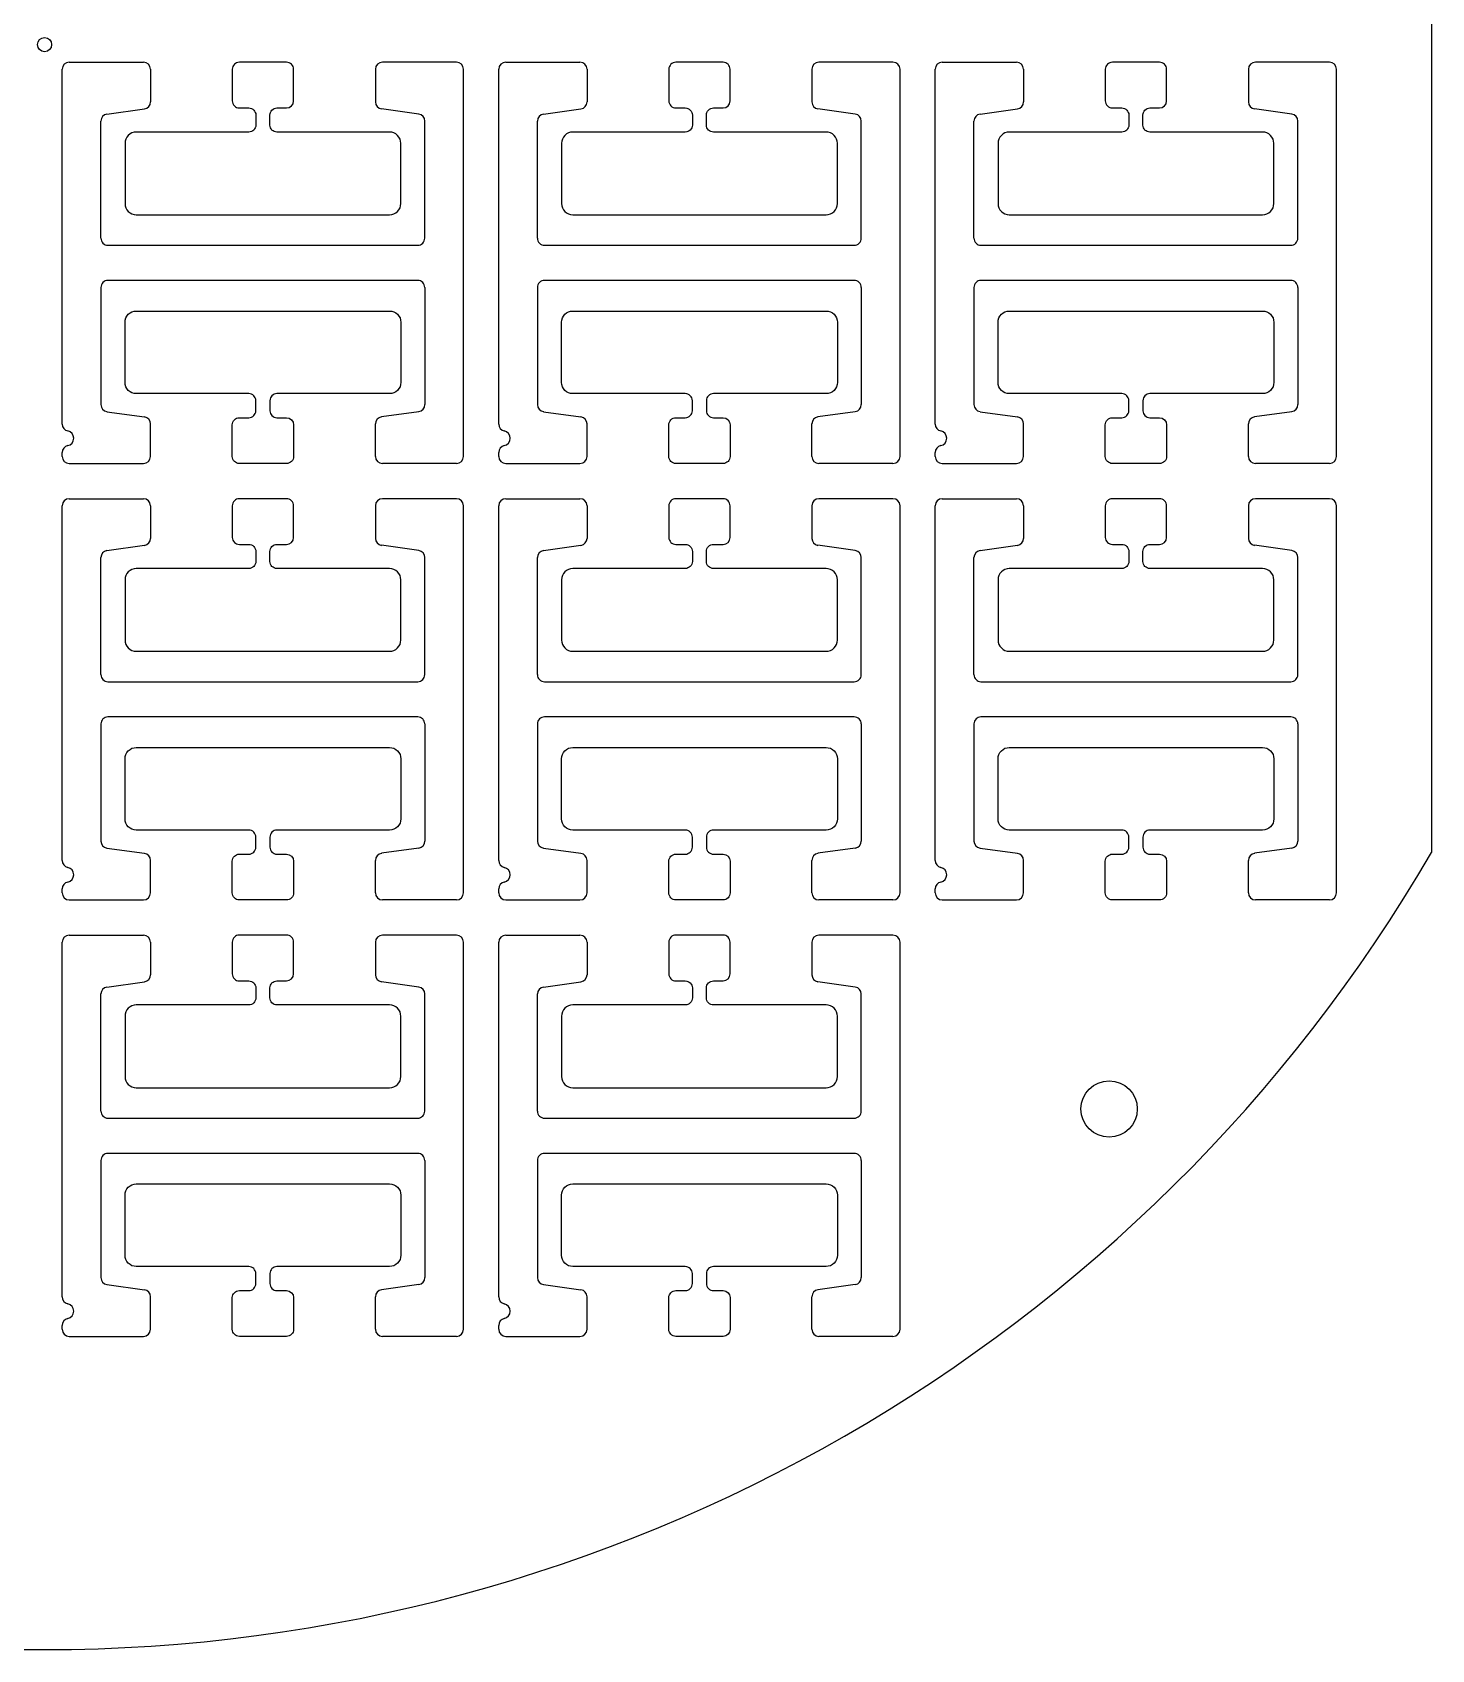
# Model space of a CAD drawing. Header units: millimetres. Extents: x 2005 to 2202, y 1694 to 1922.
# Drawn here: x 2103 to 2202.4, y 1693.7 to 1808.6 of the extents above; entities that cross this region are included whole.
import ezdxf

# ---------------------------------------------------------------- set-up
doc = ezdxf.new("R2010")
doc.units = ezdxf.units.MM
for name, color, linetype in [('mask_hole', 80, 'Continuous'), ('mask_outline', 10, 'Continuous'), ('mask_stencil', 30, 'Continuous')]:
    doc.layers.add(name, color=color, linetype=linetype)

msp = doc.modelspace()

# ---------------------------------------------------------------- linework, layer by layer
at = {"layer": 'mask_hole'}
for centre, radius in [((2103.89, 1807.73), 0.5), ((2179.49, 1732.13), 2)]:
    msp.add_circle(centre, radius, dxfattribs=at)
at = {"layer": 'mask_outline'}
msp.add_line((2202.39, 1865.11), (2202.39, 1750.34), dxfattribs=at)
msp.add_arc((2103.89, 1807.73), 114, 210.2314, 329.7768, dxfattribs=at)
at = {"layer": 'mask_stencil'}
for p, q in [((2105.14, 1780.78), (2105.14, 1805.98)), ((2105.64, 1806.48), (2110.91, 1806.48)), ((2111.41, 1805.98), (2111.41, 1803.66)), ((2127.38, 1805.98), (2127.38, 1803.66)), ((2133.14, 1806.48), (2127.88, 1806.48)), ((2133.64, 1778.48), (2133.64, 1805.98)), ((2136.14, 1780.78), (2136.14, 1805.98)), ((2136.64, 1806.48), (2141.91, 1806.48)), ((2142.41, 1805.98), (2142.41, 1803.66)), ((2158.38, 1805.98), (2158.38, 1803.66)), ((2164.14, 1806.48), (2158.88, 1806.48)), ((2164.64, 1778.48), (2164.64, 1805.98)), ((2167.14, 1780.78), (2167.14, 1805.98)), ((2167.64, 1806.48), (2172.91, 1806.48)), ((2173.41, 1805.98), (2173.41, 1803.66)), ((2189.38, 1805.98), (2189.38, 1803.66)), ((2195.14, 1806.48), (2189.88, 1806.48)), ((2195.64, 1778.48), (2195.64, 1805.98)), ((2108.32, 1802.79), (2110.98, 1803.17)), ((2130.46, 1802.79), (2127.81, 1803.17)), ((2139.32, 1802.79), (2141.98, 1803.17)), ((2161.46, 1802.79), (2158.81, 1803.17)), ((2170.32, 1802.79), (2172.98, 1803.17)), ((2192.46, 1802.79), (2189.81, 1803.17)), ((2107.89, 1793.98), (2107.89, 1802.3)), ((2130.89, 1793.98), (2130.89, 1802.3)), ((2138.89, 1793.98), (2138.89, 1802.3)), ((2161.89, 1793.98), (2161.89, 1802.3)), ((2169.89, 1793.98), (2169.89, 1802.3)), ((2192.89, 1793.98), (2192.89, 1802.3)), ((2108.39, 1793.48), (2130.39, 1793.48)), ((2139.39, 1793.48), (2161.39, 1793.48)), ((2170.39, 1793.48), (2192.39, 1793.48)), ((2130.39, 1790.98), (2108.39, 1790.98)), ((2161.39, 1790.98), (2139.39, 1790.98)), ((2192.39, 1790.98), (2170.39, 1790.98)), ((2107.89, 1790.48), (2107.89, 1782.16)), ((2130.89, 1790.48), (2130.89, 1782.16)), ((2138.89, 1790.48), (2138.89, 1782.16)), ((2161.89, 1790.48), (2161.89, 1782.16)), ((2169.89, 1790.48), (2169.89, 1782.16)), ((2192.89, 1790.48), (2192.89, 1782.16)), ((2108.32, 1781.66), (2110.98, 1781.29)), ((2111.41, 1778.48), (2111.41, 1780.79)), ((2127.38, 1778.48), (2127.38, 1780.79)), ((2130.46, 1781.66), (2127.81, 1781.29)), ((2139.32, 1781.66), (2141.98, 1781.29)), ((2142.41, 1778.48), (2142.41, 1780.79)), ((2158.38, 1778.48), (2158.38, 1780.79)), ((2161.46, 1781.66), (2158.81, 1781.29)), ((2170.32, 1781.66), (2172.98, 1781.29)), ((2173.41, 1778.48), (2173.41, 1780.79)), ((2189.38, 1778.48), (2189.38, 1780.79)), ((2192.46, 1781.66), (2189.81, 1781.29)), ((2105.14, 1778.48), (2105.14, 1778.76)), ((2136.14, 1778.48), (2136.14, 1778.76)), ((2167.14, 1778.48), (2167.14, 1778.76)), ((2105.64, 1777.98), (2110.91, 1777.98)), ((2133.14, 1777.98), (2127.88, 1777.98)), ((2136.64, 1777.98), (2141.91, 1777.98)), ((2164.14, 1777.98), (2158.88, 1777.98)), ((2167.64, 1777.98), (2172.91, 1777.98)), ((2195.14, 1777.98), (2189.88, 1777.98)), ((2105.14, 1749.78), (2105.14, 1774.98)), ((2105.64, 1775.48), (2110.91, 1775.48)), ((2111.41, 1774.98), (2111.41, 1772.66)), ((2127.38, 1774.98), (2127.38, 1772.66)), ((2133.14, 1775.48), (2127.88, 1775.48)), ((2133.64, 1747.48), (2133.64, 1774.98)), ((2136.14, 1749.78), (2136.14, 1774.98)), ((2136.64, 1775.48), (2141.91, 1775.48)), ((2142.41, 1774.98), (2142.41, 1772.66)), ((2158.38, 1774.98), (2158.38, 1772.66)), ((2164.14, 1775.48), (2158.88, 1775.48)), ((2164.64, 1747.48), (2164.64, 1774.98)), ((2167.14, 1749.78), (2167.14, 1774.98)), ((2167.64, 1775.48), (2172.91, 1775.48)), ((2173.41, 1774.98), (2173.41, 1772.66)), ((2189.38, 1774.98), (2189.38, 1772.66)), ((2195.14, 1775.48), (2189.88, 1775.48)), ((2195.64, 1747.48), (2195.64, 1774.98)), ((2108.32, 1771.79), (2110.98, 1772.17)), ((2130.46, 1771.79), (2127.81, 1772.17)), ((2139.32, 1771.79), (2141.98, 1772.17)), ((2161.46, 1771.79), (2158.81, 1772.17)), ((2170.32, 1771.79), (2172.98, 1772.17)), ((2192.46, 1771.79), (2189.81, 1772.17)), ((2107.89, 1762.98), (2107.89, 1771.3)), ((2130.89, 1762.98), (2130.89, 1771.3)), ((2138.89, 1762.98), (2138.89, 1771.3)), ((2161.89, 1762.98), (2161.89, 1771.3)), ((2169.89, 1762.98), (2169.89, 1771.3)), ((2192.89, 1762.98), (2192.89, 1771.3)), ((2108.39, 1762.48), (2130.39, 1762.48)), ((2139.39, 1762.48), (2161.39, 1762.48)), ((2170.39, 1762.48), (2192.39, 1762.48)), ((2130.39, 1759.98), (2108.39, 1759.98)), ((2161.39, 1759.98), (2139.39, 1759.98)), ((2192.39, 1759.98), (2170.39, 1759.98)), ((2107.89, 1759.48), (2107.89, 1751.16)), ((2130.89, 1759.48), (2130.89, 1751.16)), ((2138.89, 1759.48), (2138.89, 1751.16)), ((2161.89, 1759.48), (2161.89, 1751.16)), ((2169.89, 1759.48), (2169.89, 1751.16)), ((2192.89, 1759.48), (2192.89, 1751.16)), ((2108.32, 1750.66), (2110.98, 1750.29)), ((2111.41, 1747.48), (2111.41, 1749.79)), ((2127.38, 1747.48), (2127.38, 1749.79)), ((2130.46, 1750.66), (2127.81, 1750.29)), ((2139.32, 1750.66), (2141.98, 1750.29)), ((2142.41, 1747.48), (2142.41, 1749.79)), ((2158.38, 1747.48), (2158.38, 1749.79)), ((2161.46, 1750.66), (2158.81, 1750.29)), ((2170.32, 1750.66), (2172.98, 1750.29)), ((2173.41, 1747.48), (2173.41, 1749.79)), ((2189.38, 1747.48), (2189.38, 1749.79)), ((2192.46, 1750.66), (2189.81, 1750.29)), ((2105.14, 1747.48), (2105.14, 1747.76)), ((2136.14, 1747.48), (2136.14, 1747.76)), ((2167.14, 1747.48), (2167.14, 1747.76)), ((2105.64, 1746.98), (2110.91, 1746.98)), ((2133.14, 1746.98), (2127.88, 1746.98)), ((2136.64, 1746.98), (2141.91, 1746.98)), ((2164.14, 1746.98), (2158.88, 1746.98)), ((2167.64, 1746.98), (2172.91, 1746.98)), ((2195.14, 1746.98), (2189.88, 1746.98)), ((2105.14, 1718.78), (2105.14, 1743.98)), ((2105.64, 1744.48), (2110.91, 1744.48)), ((2111.41, 1743.98), (2111.41, 1741.66)), ((2127.38, 1743.98), (2127.38, 1741.66)), ((2133.14, 1744.48), (2127.88, 1744.48)), ((2133.64, 1716.48), (2133.64, 1743.98)), ((2136.14, 1718.78), (2136.14, 1743.98)), ((2136.64, 1744.48), (2141.91, 1744.48)), ((2142.41, 1743.98), (2142.41, 1741.66)), ((2158.38, 1743.98), (2158.38, 1741.66)), ((2164.14, 1744.48), (2158.88, 1744.48)), ((2164.64, 1716.48), (2164.64, 1743.98)), ((2108.32, 1740.79), (2110.98, 1741.17)), ((2130.46, 1740.79), (2127.81, 1741.17)), ((2139.32, 1740.79), (2141.98, 1741.17)), ((2161.46, 1740.79), (2158.81, 1741.17)), ((2107.89, 1731.98), (2107.89, 1740.3)), ((2130.89, 1731.98), (2130.89, 1740.3)), ((2138.89, 1731.98), (2138.89, 1740.3)), ((2161.89, 1731.98), (2161.89, 1740.3)), ((2108.39, 1731.48), (2130.39, 1731.48)), ((2139.39, 1731.48), (2161.39, 1731.48)), ((2130.39, 1728.98), (2108.39, 1728.98)), ((2161.39, 1728.98), (2139.39, 1728.98)), ((2107.89, 1728.48), (2107.89, 1720.16)), ((2130.89, 1728.48), (2130.89, 1720.16)), ((2138.89, 1728.48), (2138.89, 1720.16)), ((2161.89, 1728.48), (2161.89, 1720.16)), ((2108.32, 1719.66), (2110.98, 1719.29)), ((2111.41, 1716.48), (2111.41, 1718.79)), ((2127.38, 1716.48), (2127.38, 1718.79)), ((2130.46, 1719.66), (2127.81, 1719.29)), ((2139.32, 1719.66), (2141.98, 1719.29)), ((2142.41, 1716.48), (2142.41, 1718.79)), ((2158.38, 1716.48), (2158.38, 1718.79)), ((2161.46, 1719.66), (2158.81, 1719.29)), ((2105.14, 1716.48), (2105.14, 1716.76)), ((2136.14, 1716.48), (2136.14, 1716.76)), ((2105.64, 1715.98), (2110.91, 1715.98)), ((2133.14, 1715.98), (2127.88, 1715.98)), ((2136.64, 1715.98), (2141.91, 1715.98)), ((2164.14, 1715.98), (2158.88, 1715.98))]:
    msp.add_line(p, q, dxfattribs=at)
for points in [[(2129.19, 1796.44), (2129.19, 1800.72, 0.414214), (2128.39, 1801.52), (2120.39, 1801.52, -0.414214), (2119.89, 1802.02), (2119.89, 1802.73, -0.414214), (2120.39, 1803.23), (2121.07, 1803.23, 0.414213), (2121.57, 1803.73), (2121.57, 1805.98, 0.414214), (2121.07, 1806.48), (2117.72, 1806.48, 0.414214), (2117.22, 1805.98), (2117.22, 1803.73, 0.414214), (2117.72, 1803.23), (2118.39, 1803.23, -0.414214), (2118.89, 1802.73), (2118.89, 1802.02, -0.414214), (2118.39, 1801.52), (2110.4, 1801.52, 0.414214), (2109.6, 1800.72), (2109.6, 1796.44, 0.414214), (2110.4, 1795.64), (2128.39, 1795.64, 0.414214)], [(2160.19, 1796.44), (2160.19, 1800.72, 0.414214), (2159.39, 1801.52), (2151.39, 1801.52, -0.414214), (2150.89, 1802.02), (2150.89, 1802.73, -0.414214), (2151.39, 1803.23), (2152.07, 1803.23, 0.414213), (2152.57, 1803.73), (2152.57, 1805.98, 0.414214), (2152.07, 1806.48), (2148.72, 1806.48, 0.414214), (2148.22, 1805.98), (2148.22, 1803.73, 0.414214), (2148.72, 1803.23), (2149.39, 1803.23, -0.414214), (2149.89, 1802.73), (2149.89, 1802.02, -0.414214), (2149.39, 1801.52), (2141.4, 1801.52, 0.414214), (2140.6, 1800.72), (2140.6, 1796.44, 0.414214), (2141.4, 1795.64), (2159.39, 1795.64, 0.414214)], [(2191.19, 1796.44), (2191.19, 1800.72, 0.414214), (2190.39, 1801.52), (2182.39, 1801.52, -0.414214), (2181.89, 1802.02), (2181.89, 1802.73, -0.414214), (2182.39, 1803.23), (2183.07, 1803.23, 0.414213), (2183.57, 1803.73), (2183.57, 1805.98, 0.414214), (2183.07, 1806.48), (2179.72, 1806.48, 0.414214), (2179.22, 1805.98), (2179.22, 1803.73, 0.414214), (2179.72, 1803.23), (2180.39, 1803.23, -0.414214), (2180.89, 1802.73), (2180.89, 1802.02, -0.414214), (2180.39, 1801.52), (2172.4, 1801.52, 0.414214), (2171.6, 1800.72), (2171.6, 1796.44, 0.414214), (2172.4, 1795.64), (2190.39, 1795.64, 0.414214)], [(2129.19, 1788.01), (2129.19, 1783.74, -0.414214), (2128.39, 1782.94), (2120.39, 1782.94, 0.414214), (2119.89, 1782.44), (2119.89, 1781.73, 0.414214), (2120.39, 1781.23), (2121.07, 1781.23, -0.414213), (2121.57, 1780.73), (2121.57, 1778.48, -0.414214), (2121.07, 1777.98), (2117.72, 1777.98, -0.414214), (2117.22, 1778.48), (2117.22, 1780.73, -0.414214), (2117.72, 1781.23), (2118.39, 1781.23, 0.414214), (2118.89, 1781.73), (2118.89, 1782.44, 0.414214), (2118.39, 1782.94), (2110.4, 1782.94, -0.414214), (2109.6, 1783.74), (2109.6, 1788.01, -0.414214), (2110.4, 1788.81), (2128.39, 1788.81, -0.414214)], [(2160.19, 1788.01), (2160.19, 1783.74, -0.414214), (2159.39, 1782.94), (2151.39, 1782.94, 0.414214), (2150.89, 1782.44), (2150.89, 1781.73, 0.414214), (2151.39, 1781.23), (2152.07, 1781.23, -0.414213), (2152.57, 1780.73), (2152.57, 1778.48, -0.414214), (2152.07, 1777.98), (2148.72, 1777.98, -0.414214), (2148.22, 1778.48), (2148.22, 1780.73, -0.414214), (2148.72, 1781.23), (2149.39, 1781.23, 0.414214), (2149.89, 1781.73), (2149.89, 1782.44, 0.414214), (2149.39, 1782.94), (2141.4, 1782.94, -0.414214), (2140.6, 1783.74), (2140.6, 1788.01, -0.414214), (2141.4, 1788.81), (2159.39, 1788.81, -0.414214)], [(2191.19, 1788.01), (2191.19, 1783.74, -0.414214), (2190.39, 1782.94), (2182.39, 1782.94, 0.414214), (2181.89, 1782.44), (2181.89, 1781.73, 0.414214), (2182.39, 1781.23), (2183.07, 1781.23, -0.414213), (2183.57, 1780.73), (2183.57, 1778.48, -0.414214), (2183.07, 1777.98), (2179.72, 1777.98, -0.414214), (2179.22, 1778.48), (2179.22, 1780.73, -0.414214), (2179.72, 1781.23), (2180.39, 1781.23, 0.414214), (2180.89, 1781.73), (2180.89, 1782.44, 0.414214), (2180.39, 1782.94), (2172.4, 1782.94, -0.414214), (2171.6, 1783.74), (2171.6, 1788.01, -0.414214), (2172.4, 1788.81), (2190.39, 1788.81, -0.414214)], [(2129.19, 1765.44), (2129.19, 1769.72, 0.414214), (2128.39, 1770.52), (2120.39, 1770.52, -0.414214), (2119.89, 1771.02), (2119.89, 1771.73, -0.414214), (2120.39, 1772.23), (2121.07, 1772.23, 0.414213), (2121.57, 1772.73), (2121.57, 1774.98, 0.414214), (2121.07, 1775.48), (2117.72, 1775.48, 0.414214), (2117.22, 1774.98), (2117.22, 1772.73, 0.414214), (2117.72, 1772.23), (2118.39, 1772.23, -0.414214), (2118.89, 1771.73), (2118.89, 1771.02, -0.414214), (2118.39, 1770.52), (2110.4, 1770.52, 0.414214), (2109.6, 1769.72), (2109.6, 1765.44, 0.414214), (2110.4, 1764.64), (2128.39, 1764.64, 0.414214)], [(2160.19, 1765.44), (2160.19, 1769.72, 0.414214), (2159.39, 1770.52), (2151.39, 1770.52, -0.414214), (2150.89, 1771.02), (2150.89, 1771.73, -0.414214), (2151.39, 1772.23), (2152.07, 1772.23, 0.414213), (2152.57, 1772.73), (2152.57, 1774.98, 0.414214), (2152.07, 1775.48), (2148.72, 1775.48, 0.414214), (2148.22, 1774.98), (2148.22, 1772.73, 0.414214), (2148.72, 1772.23), (2149.39, 1772.23, -0.414214), (2149.89, 1771.73), (2149.89, 1771.02, -0.414214), (2149.39, 1770.52), (2141.4, 1770.52, 0.414214), (2140.6, 1769.72), (2140.6, 1765.44, 0.414214), (2141.4, 1764.64), (2159.39, 1764.64, 0.414214)], [(2191.19, 1765.44), (2191.19, 1769.72, 0.414214), (2190.39, 1770.52), (2182.39, 1770.52, -0.414214), (2181.89, 1771.02), (2181.89, 1771.73, -0.414214), (2182.39, 1772.23), (2183.07, 1772.23, 0.414213), (2183.57, 1772.73), (2183.57, 1774.98, 0.414214), (2183.07, 1775.48), (2179.72, 1775.48, 0.414214), (2179.22, 1774.98), (2179.22, 1772.73, 0.414214), (2179.72, 1772.23), (2180.39, 1772.23, -0.414214), (2180.89, 1771.73), (2180.89, 1771.02, -0.414214), (2180.39, 1770.52), (2172.4, 1770.52, 0.414214), (2171.6, 1769.72), (2171.6, 1765.44, 0.414214), (2172.4, 1764.64), (2190.39, 1764.64, 0.414214)], [(2129.19, 1757.01), (2129.19, 1752.74, -0.414214), (2128.39, 1751.94), (2120.39, 1751.94, 0.414214), (2119.89, 1751.44), (2119.89, 1750.73, 0.414214), (2120.39, 1750.23), (2121.07, 1750.23, -0.414213), (2121.57, 1749.73), (2121.57, 1747.48, -0.414214), (2121.07, 1746.98), (2117.72, 1746.98, -0.414214), (2117.22, 1747.48), (2117.22, 1749.73, -0.414214), (2117.72, 1750.23), (2118.39, 1750.23, 0.414214), (2118.89, 1750.73), (2118.89, 1751.44, 0.414214), (2118.39, 1751.94), (2110.4, 1751.94, -0.414214), (2109.6, 1752.74), (2109.6, 1757.01, -0.414214), (2110.4, 1757.81), (2128.39, 1757.81, -0.414214)], [(2160.19, 1757.01), (2160.19, 1752.74, -0.414214), (2159.39, 1751.94), (2151.39, 1751.94, 0.414214), (2150.89, 1751.44), (2150.89, 1750.73, 0.414214), (2151.39, 1750.23), (2152.07, 1750.23, -0.414213), (2152.57, 1749.73), (2152.57, 1747.48, -0.414214), (2152.07, 1746.98), (2148.72, 1746.98, -0.414214), (2148.22, 1747.48), (2148.22, 1749.73, -0.414214), (2148.72, 1750.23), (2149.39, 1750.23, 0.414214), (2149.89, 1750.73), (2149.89, 1751.44, 0.414214), (2149.39, 1751.94), (2141.4, 1751.94, -0.414214), (2140.6, 1752.74), (2140.6, 1757.01, -0.414214), (2141.4, 1757.81), (2159.39, 1757.81, -0.414214)], [(2191.19, 1757.01), (2191.19, 1752.74, -0.414214), (2190.39, 1751.94), (2182.39, 1751.94, 0.414214), (2181.89, 1751.44), (2181.89, 1750.73, 0.414214), (2182.39, 1750.23), (2183.07, 1750.23, -0.414213), (2183.57, 1749.73), (2183.57, 1747.48, -0.414214), (2183.07, 1746.98), (2179.72, 1746.98, -0.414214), (2179.22, 1747.48), (2179.22, 1749.73, -0.414214), (2179.72, 1750.23), (2180.39, 1750.23, 0.414214), (2180.89, 1750.73), (2180.89, 1751.44, 0.414214), (2180.39, 1751.94), (2172.4, 1751.94, -0.414214), (2171.6, 1752.74), (2171.6, 1757.01, -0.414214), (2172.4, 1757.81), (2190.39, 1757.81, -0.414214)], [(2129.19, 1734.44), (2129.19, 1738.72, 0.414214), (2128.39, 1739.52), (2120.39, 1739.52, -0.414214), (2119.89, 1740.02), (2119.89, 1740.73, -0.414214), (2120.39, 1741.23), (2121.07, 1741.23, 0.414213), (2121.57, 1741.73), (2121.57, 1743.98, 0.414214), (2121.07, 1744.48), (2117.72, 1744.48, 0.414214), (2117.22, 1743.98), (2117.22, 1741.73, 0.414214), (2117.72, 1741.23), (2118.39, 1741.23, -0.414214), (2118.89, 1740.73), (2118.89, 1740.02, -0.414214), (2118.39, 1739.52), (2110.4, 1739.52, 0.414214), (2109.6, 1738.72), (2109.6, 1734.44, 0.414214), (2110.4, 1733.64), (2128.39, 1733.64, 0.414214)], [(2160.19, 1734.44), (2160.19, 1738.72, 0.414214), (2159.39, 1739.52), (2151.39, 1739.52, -0.414214), (2150.89, 1740.02), (2150.89, 1740.73, -0.414214), (2151.39, 1741.23), (2152.07, 1741.23, 0.414213), (2152.57, 1741.73), (2152.57, 1743.98, 0.414214), (2152.07, 1744.48), (2148.72, 1744.48, 0.414214), (2148.22, 1743.98), (2148.22, 1741.73, 0.414214), (2148.72, 1741.23), (2149.39, 1741.23, -0.414214), (2149.89, 1740.73), (2149.89, 1740.02, -0.414214), (2149.39, 1739.52), (2141.4, 1739.52, 0.414214), (2140.6, 1738.72), (2140.6, 1734.44, 0.414214), (2141.4, 1733.64), (2159.39, 1733.64, 0.414214)], [(2129.19, 1726.01), (2129.19, 1721.74, -0.414214), (2128.39, 1720.94), (2120.39, 1720.94, 0.414214), (2119.89, 1720.44), (2119.89, 1719.73, 0.414214), (2120.39, 1719.23), (2121.07, 1719.23, -0.414213), (2121.57, 1718.73), (2121.57, 1716.48, -0.414214), (2121.07, 1715.98), (2117.72, 1715.98, -0.414214), (2117.22, 1716.48), (2117.22, 1718.73, -0.414214), (2117.72, 1719.23), (2118.39, 1719.23, 0.414214), (2118.89, 1719.73), (2118.89, 1720.44, 0.414214), (2118.39, 1720.94), (2110.4, 1720.94, -0.414214), (2109.6, 1721.74), (2109.6, 1726.01, -0.414214), (2110.4, 1726.81), (2128.39, 1726.81, -0.414214)], [(2160.19, 1726.01), (2160.19, 1721.74, -0.414214), (2159.39, 1720.94), (2151.39, 1720.94, 0.414214), (2150.89, 1720.44), (2150.89, 1719.73, 0.414214), (2151.39, 1719.23), (2152.07, 1719.23, -0.414213), (2152.57, 1718.73), (2152.57, 1716.48, -0.414214), (2152.07, 1715.98), (2148.72, 1715.98, -0.414214), (2148.22, 1716.48), (2148.22, 1718.73, -0.414214), (2148.72, 1719.23), (2149.39, 1719.23, 0.414214), (2149.89, 1719.73), (2149.89, 1720.44, 0.414214), (2149.39, 1720.94), (2141.4, 1720.94, -0.414214), (2140.6, 1721.74), (2140.6, 1726.01, -0.414214), (2141.4, 1726.81), (2159.39, 1726.81, -0.414214)]]:
    msp.add_lwpolyline(points, format="xyb", close=True, dxfattribs=at)
for centre, radius, start, end in [((2105.64, 1805.98), 0.5, 90, 179.9999), ((2110.91, 1805.98), 0.5, 0, 90), ((2127.88, 1805.98), 0.5, 90, 180), ((2133.14, 1805.98), 0.5, 0.0001, 90), ((2136.64, 1805.98), 0.5, 90, 179.9999), ((2141.91, 1805.98), 0.5, 0, 90), ((2158.88, 1805.98), 0.5, 90, 180), ((2164.14, 1805.98), 0.5, 0.0001, 90), ((2167.64, 1805.98), 0.5, 90, 179.9999), ((2172.91, 1805.98), 0.5, 0, 90), ((2189.88, 1805.98), 0.5, 90, 180), ((2195.14, 1805.98), 0.5, 0.0001, 90), ((2110.91, 1803.66), 0.5, 278.0964, 0), ((2127.88, 1803.66), 0.5, 180, 261.9036), ((2141.91, 1803.66), 0.5, 278.0964, 0), ((2158.88, 1803.66), 0.5, 180, 261.9036), ((2172.91, 1803.66), 0.5, 278.0964, 0), ((2189.88, 1803.66), 0.5, 180, 261.9036), ((2108.39, 1802.3), 0.5, 98.0964, 179.9994), ((2130.39, 1802.3), 0.5, 0.0006, 81.9036), ((2139.39, 1802.3), 0.5, 98.0964, 179.9994), ((2161.39, 1802.3), 0.5, 0.0006, 81.9036), ((2170.39, 1802.3), 0.5, 98.0964, 179.9994), ((2192.39, 1802.3), 0.5, 0.0006, 81.9036), ((2108.39, 1793.98), 0.5, 179.9994, 270), ((2130.39, 1793.98), 0.5, 270, 0.0006), ((2139.39, 1793.98), 0.5, 179.9994, 270), ((2161.39, 1793.98), 0.5, 270, 0.0006), ((2170.39, 1793.98), 0.5, 179.9994, 270), ((2192.39, 1793.98), 0.5, 270, 0.0006), ((2108.39, 1790.48), 0.5, 90, 180.0006), ((2130.39, 1790.48), 0.5, 359.9994, 90), ((2139.39, 1790.48), 0.5, 90, 180.0006), ((2161.39, 1790.48), 0.5, 359.9994, 90), ((2170.39, 1790.48), 0.5, 90, 180.0006), ((2192.39, 1790.48), 0.5, 359.9994, 90), ((2108.39, 1782.16), 0.5, 180.0006, 261.9036), ((2130.39, 1782.16), 0.5, 278.0964, 359.9994), ((2139.39, 1782.16), 0.5, 180.0006, 261.9036), ((2161.39, 1782.16), 0.5, 278.0964, 359.9994), ((2170.39, 1782.16), 0.5, 180.0006, 261.9036), ((2192.39, 1782.16), 0.5, 278.0964, 359.9994), ((2105.64, 1780.78), 0.5, 180.0001, 257.7386), ((2110.91, 1780.79), 0.5, 0, 81.9036), ((2127.88, 1780.79), 0.5, 98.0964, 180), ((2136.64, 1780.78), 0.5, 180.0001, 257.7386), ((2141.91, 1780.79), 0.5, 0, 81.9036), ((2158.88, 1780.79), 0.5, 98.0964, 180), ((2167.64, 1780.78), 0.5, 180.0001, 257.7386), ((2172.91, 1780.79), 0.5, 0, 81.9036), ((2189.88, 1780.79), 0.5, 98.0964, 180), ((2105.42, 1779.77), 0.535, 282.2615, 77.7386), ((2136.42, 1779.77), 0.535, 282.2615, 77.7386), ((2167.42, 1779.77), 0.535, 282.2615, 77.7386), ((2105.64, 1778.76), 0.5, 102.2615, 180.0001), ((2105.64, 1778.48), 0.5, 180.0001, 270), ((2110.91, 1778.48), 0.5, 270, 360), ((2127.88, 1778.48), 0.5, 180, 270), ((2133.14, 1778.48), 0.5, 270, 359.9999), ((2136.64, 1778.76), 0.5, 102.2615, 180.0001), ((2136.64, 1778.48), 0.5, 180.0001, 270), ((2141.91, 1778.48), 0.5, 270, 360), ((2158.88, 1778.48), 0.5, 180, 270), ((2164.14, 1778.48), 0.5, 270, 359.9999), ((2167.64, 1778.76), 0.5, 102.2615, 180.0001), ((2167.64, 1778.48), 0.5, 180.0001, 270), ((2172.91, 1778.48), 0.5, 270, 360), ((2189.88, 1778.48), 0.5, 180, 270), ((2195.14, 1778.48), 0.5, 270, 359.9999), ((2105.64, 1774.98), 0.5, 90, 179.9999), ((2110.91, 1774.98), 0.5, 0, 90), ((2127.88, 1774.98), 0.5, 90, 180), ((2133.14, 1774.98), 0.5, 0.0001, 90), ((2136.64, 1774.98), 0.5, 90, 179.9999), ((2141.91, 1774.98), 0.5, 0, 90), ((2158.88, 1774.98), 0.5, 90, 180), ((2164.14, 1774.98), 0.5, 0.0001, 90), ((2167.64, 1774.98), 0.5, 90, 179.9999), ((2172.91, 1774.98), 0.5, 0, 90), ((2189.88, 1774.98), 0.5, 90, 180), ((2195.14, 1774.98), 0.5, 0.0001, 90), ((2110.91, 1772.66), 0.5, 278.0964, 0), ((2127.88, 1772.66), 0.5, 180, 261.9036), ((2141.91, 1772.66), 0.5, 278.0964, 0), ((2158.88, 1772.66), 0.5, 180, 261.9036), ((2172.91, 1772.66), 0.5, 278.0964, 0), ((2189.88, 1772.66), 0.5, 180, 261.9036), ((2108.39, 1771.3), 0.5, 98.0964, 179.9994), ((2130.39, 1771.3), 0.5, 0.0006, 81.9036), ((2139.39, 1771.3), 0.5, 98.0964, 179.9994), ((2161.39, 1771.3), 0.5, 0.0006, 81.9036), ((2170.39, 1771.3), 0.5, 98.0964, 179.9994), ((2192.39, 1771.3), 0.5, 0.0006, 81.9036), ((2108.39, 1762.98), 0.5, 179.9994, 270), ((2130.39, 1762.98), 0.5, 270, 0.0006), ((2139.39, 1762.98), 0.5, 179.9994, 270), ((2161.39, 1762.98), 0.5, 270, 0.0006), ((2170.39, 1762.98), 0.5, 179.9994, 270), ((2192.39, 1762.98), 0.5, 270, 0.0006), ((2108.39, 1759.48), 0.5, 90, 180.0006), ((2130.39, 1759.48), 0.5, 359.9994, 90), ((2139.39, 1759.48), 0.5, 90, 180.0006), ((2161.39, 1759.48), 0.5, 359.9994, 90), ((2170.39, 1759.48), 0.5, 90, 180.0006), ((2192.39, 1759.48), 0.5, 359.9994, 90), ((2108.39, 1751.16), 0.5, 180.0006, 261.9036), ((2130.39, 1751.16), 0.5, 278.0964, 359.9994), ((2139.39, 1751.16), 0.5, 180.0006, 261.9036), ((2161.39, 1751.16), 0.5, 278.0964, 359.9994), ((2170.39, 1751.16), 0.5, 180.0006, 261.9036), ((2192.39, 1751.16), 0.5, 278.0964, 359.9994), ((2105.64, 1749.78), 0.5, 180.0001, 257.7386), ((2110.91, 1749.79), 0.5, 0, 81.9036), ((2127.88, 1749.79), 0.5, 98.0964, 180), ((2136.64, 1749.78), 0.5, 180.0001, 257.7386), ((2141.91, 1749.79), 0.5, 0, 81.9036), ((2158.88, 1749.79), 0.5, 98.0964, 180), ((2167.64, 1749.78), 0.5, 180.0001, 257.7386), ((2172.91, 1749.79), 0.5, 0, 81.9036), ((2189.88, 1749.79), 0.5, 98.0964, 180), ((2105.42, 1748.77), 0.535, 282.2615, 77.7386), ((2136.42, 1748.77), 0.535, 282.2615, 77.7386), ((2167.42, 1748.77), 0.535, 282.2615, 77.7386), ((2105.64, 1747.76), 0.5, 102.2615, 180.0001), ((2105.64, 1747.48), 0.5, 180.0001, 270), ((2110.91, 1747.48), 0.5, 270, 360), ((2127.88, 1747.48), 0.5, 180, 270), ((2133.14, 1747.48), 0.5, 270, 359.9999), ((2136.64, 1747.76), 0.5, 102.2615, 180.0001), ((2136.64, 1747.48), 0.5, 180.0001, 270), ((2141.91, 1747.48), 0.5, 270, 360), ((2158.88, 1747.48), 0.5, 180, 270), ((2164.14, 1747.48), 0.5, 270, 359.9999), ((2167.64, 1747.76), 0.5, 102.2615, 180.0001), ((2167.64, 1747.48), 0.5, 180.0001, 270), ((2172.91, 1747.48), 0.5, 270, 360), ((2189.88, 1747.48), 0.5, 180, 270), ((2195.14, 1747.48), 0.5, 270, 359.9999), ((2105.64, 1743.98), 0.5, 90, 179.9999), ((2110.91, 1743.98), 0.5, 0, 90), ((2127.88, 1743.98), 0.5, 90, 180), ((2133.14, 1743.98), 0.5, 0.0001, 90), ((2136.64, 1743.98), 0.5, 90, 179.9999), ((2141.91, 1743.98), 0.5, 0, 90), ((2158.88, 1743.98), 0.5, 90, 180), ((2164.14, 1743.98), 0.5, 0.0001, 90), ((2110.91, 1741.66), 0.5, 278.0964, 0), ((2127.88, 1741.66), 0.5, 180, 261.9036), ((2141.91, 1741.66), 0.5, 278.0964, 0), ((2158.88, 1741.66), 0.5, 180, 261.9036), ((2108.39, 1740.3), 0.5, 98.0964, 179.9994), ((2130.39, 1740.3), 0.5, 0.0006, 81.9036), ((2139.39, 1740.3), 0.5, 98.0964, 179.9994), ((2161.39, 1740.3), 0.5, 0.0006, 81.9036), ((2108.39, 1731.98), 0.5, 179.9994, 270), ((2130.39, 1731.98), 0.5, 270, 0.0006), ((2139.39, 1731.98), 0.5, 179.9994, 270), ((2161.39, 1731.98), 0.5, 270, 0.0006), ((2108.39, 1728.48), 0.5, 90, 180.0006), ((2130.39, 1728.48), 0.5, 359.9994, 90), ((2139.39, 1728.48), 0.5, 90, 180.0006), ((2161.39, 1728.48), 0.5, 359.9994, 90), ((2108.39, 1720.16), 0.5, 180.0006, 261.9036), ((2130.39, 1720.16), 0.5, 278.0964, 359.9994), ((2139.39, 1720.16), 0.5, 180.0006, 261.9036), ((2161.39, 1720.16), 0.5, 278.0964, 359.9994), ((2105.64, 1718.78), 0.5, 180.0001, 257.7386), ((2110.91, 1718.79), 0.5, 0, 81.9036), ((2127.88, 1718.79), 0.5, 98.0964, 180), ((2136.64, 1718.78), 0.5, 180.0001, 257.7386), ((2141.91, 1718.79), 0.5, 0, 81.9036), ((2158.88, 1718.79), 0.5, 98.0964, 180), ((2105.42, 1717.77), 0.535, 282.2615, 77.7386), ((2136.42, 1717.77), 0.535, 282.2615, 77.7386), ((2105.64, 1716.76), 0.5, 102.2615, 180.0001), ((2105.64, 1716.48), 0.5, 180.0001, 270), ((2110.91, 1716.48), 0.5, 270, 360), ((2127.88, 1716.48), 0.5, 180, 270), ((2133.14, 1716.48), 0.5, 270, 359.9999), ((2136.64, 1716.76), 0.5, 102.2615, 180.0001), ((2136.64, 1716.48), 0.5, 180.0001, 270), ((2141.91, 1716.48), 0.5, 270, 360), ((2158.88, 1716.48), 0.5, 180, 270), ((2164.14, 1716.48), 0.5, 270, 359.9999)]:
    msp.add_arc(centre, radius, start, end, dxfattribs=at)

doc.saveas('drawing.dxf')
